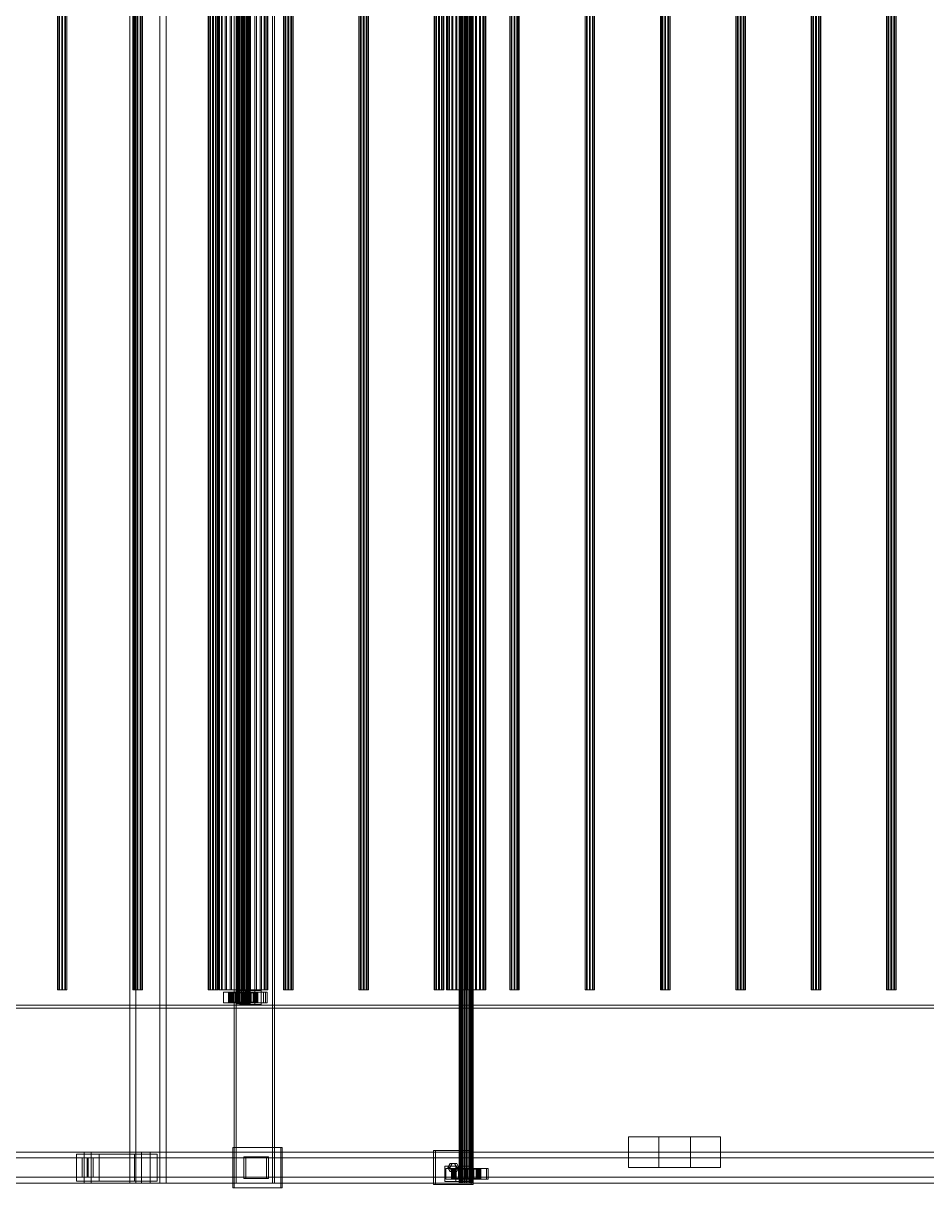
# Model space of a CAD drawing. Header units: millimetres. Extents: x -1970 to 59977, y -65068 to 6837.
# Drawn here: x 33212 to 34380, y -19506 to -18000 of the extents above; entities that cross this region are included whole.
import ezdxf

# ---------------------------------------------------------------- set-up
doc = ezdxf.new("R2010")
doc.units = ezdxf.units.MM
doc.layers.add('superior_C03', color=7, linetype='Continuous', lineweight=0)

msp = doc.modelspace()

# ---------------------------------------------------------------- linework, layer by layer
at = {"layer": 'superior_C03'}
for p, q in [((33349.662, -16500), (33349.662, -19500)), ((33357.522, -19500), (33357.522, -16500)), ((33388.64, -19500), (33388.64, -16500)), ((33396.5, -16500), (33396.5, -19500)), ((33484.533, -16500), (33484.533, -19500)), ((33487.228, -19500), (33487.228, -16500)), ((33534.036, -19500), (33534.036, -16500)), ((33536.731, -16500), (33536.731, -19500)), ((33775.435, -19500), (33775.435, -16500)), ((33775.659, -19500), (33775.659, -16500)), ((33775.823, -19500), (33775.823, -16500)), ((33776.481, -19500), (33776.481, -16500)), ((33776.798, -19500), (33776.798, -16500)), ((33777.845, -19500), (33777.845, -16500)), ((33778.294, -19500), (33778.294, -16500)), ((33779.657, -19500), (33779.657, -16500)), ((33780.207, -19500), (33780.207, -16500)), ((33781.794, -19500), (33781.794, -16500)), ((33782.408, -19500), (33782.408, -16500)), ((33784.111, -19500), (33784.111, -16500)), ((33784.747, -19500), (33784.747, -16500)), ((33786.45, -19500), (33786.45, -16500)), ((33787.064, -19500), (33787.064, -16500)), ((33788.651, -19500), (33788.651, -16500)), ((33789.201, -19500), (33789.201, -16500)), ((33790.565, -19500), (33790.565, -16500)), ((33791.014, -19500), (33791.014, -16500)), ((33792.06, -19500), (33792.06, -16500)), ((33792.377, -19500), (33792.377, -16500)), ((33793.035, -19500), (33793.035, -16500)), ((33793.199, -16500), (33793.199, -19500)), ((33793.423, -19500), (33793.423, -16500)), ((33487.265, -19268), (33487.265, -16732)), ((33487.489, -19268), (33487.489, -16732)), ((33487.653, -19268), (33487.653, -16732)), ((33488.311, -19268), (33488.311, -16732)), ((33488.628, -19268), (33488.628, -16732)), ((33489.674, -19268), (33489.674, -16732)), ((33490.124, -19268), (33490.124, -16732)), ((33491.487, -19268), (33491.487, -16732)), ((33492.037, -19268), (33492.037, -16732)), ((33493.624, -19268), (33493.624, -16732)), ((33494.238, -19268), (33494.238, -16732)), ((33495.941, -19268), (33495.941, -16732)), ((33496.577, -19268), (33496.577, -16732)), ((33498.28, -19268), (33498.28, -16732)), ((33498.894, -19268), (33498.894, -16732)), ((33500.481, -19268), (33500.481, -16732)), ((33501.031, -19268), (33501.031, -16732)), ((33502.394, -19268), (33502.394, -16732)), ((33502.844, -19268), (33502.844, -16732)), ((33503.89, -19268), (33503.89, -16732)), ((33504.207, -19268), (33504.207, -16732)), ((33504.865, -19268), (33504.865, -16732)), ((33505.029, -16732), (33505.029, -19268)), ((33505.253, -19268), (33505.253, -16732)), ((33255.986, -16750), (33255.986, -19250)), ((33256.33, -16750), (33256.33, -19250)), ((33258.006, -16750), (33258.006, -19250)), ((33258.906, -16750), (33258.906, -19250)), ((33261.618, -16750), (33261.618, -19250)), ((33262.73, -16750), (33262.73, -19250)), ((33265.442, -16750), (33265.442, -19250)), ((33266.342, -16750), (33266.342, -19250)), ((33268.018, -16750), (33268.018, -19250)), ((33268.362, -19250), (33268.362, -16750)), ((33353.432, -16750), (33353.432, -19250)), ((33353.775, -16750), (33353.775, -19250)), ((33355.452, -16750), (33355.452, -19250)), ((33356.351, -16750), (33356.351, -19250)), ((33359.064, -16750), (33359.064, -19250)), ((33360.176, -16750), (33360.176, -19250)), ((33362.888, -16750), (33362.888, -19250)), ((33363.788, -16750), (33363.788, -19250)), ((33365.464, -16750), (33365.464, -19250)), ((33365.807, -19250), (33365.807, -16750)), ((33450.878, -16750), (33450.878, -19250)), ((33451.221, -16750), (33451.221, -19250)), ((33452.898, -16750), (33452.898, -19250)), ((33453.797, -16750), (33453.797, -19250)), ((33456.509, -16750), (33456.509, -19250)), ((33457.621, -16750), (33457.621, -19250)), ((33460.334, -16750), (33460.334, -19250)), ((33461.233, -16750), (33461.233, -19250)), ((33462.91, -16750), (33462.91, -19250)), ((33463.253, -19250), (33463.253, -16750)), ((33464.279, -19250), (33464.279, -16750)), ((33465.076, -19250), (33465.076, -16750)), ((33465.661, -19250), (33465.661, -16750)), ((33467.999, -19250), (33467.999, -16750)), ((33469.128, -19250), (33469.128, -16750)), ((33472.847, -19250), (33472.847, -16750)), ((33474.444, -19250), (33474.444, -16750)), ((33479.291, -19250), (33479.291, -16750)), ((33481.247, -19250), (33481.247, -16750)), ((33486.891, -19250), (33486.891, -16750)), ((33489.073, -19250), (33489.073, -16750)), ((33495.13, -19250), (33495.13, -16750)), ((33497.388, -19250), (33497.388, -16750)), ((33503.445, -19250), (33503.445, -16750)), ((33505.627, -19250), (33505.627, -16750)), ((33511.271, -19250), (33511.271, -16750)), ((33513.227, -19250), (33513.227, -16750)), ((33518.074, -19250), (33518.074, -16750)), ((33519.671, -19250), (33519.671, -16750)), ((33523.39, -19250), (33523.39, -16750)), ((33524.519, -19250), (33524.519, -16750)), ((33526.857, -19250), (33526.857, -16750)), ((33527.442, -16750), (33527.442, -19250)), ((33528.239, -19250), (33528.239, -16750)), ((33548.323, -16750), (33548.323, -19250)), ((33548.667, -16750), (33548.667, -19250)), ((33550.343, -16750), (33550.343, -19250)), ((33551.243, -16750), (33551.243, -19250)), ((33553.955, -16750), (33553.955, -19250)), ((33555.067, -16750), (33555.067, -19250)), ((33557.779, -16750), (33557.779, -19250)), ((33558.679, -16750), (33558.679, -19250)), ((33560.355, -16750), (33560.355, -19250)), ((33560.699, -19250), (33560.699, -16750)), ((33645.769, -16750), (33645.769, -19250)), ((33646.112, -16750), (33646.112, -19250)), ((33647.789, -16750), (33647.789, -19250)), ((33648.688, -16750), (33648.688, -19250)), ((33651.401, -16750), (33651.401, -19250)), ((33652.513, -16750), (33652.513, -19250)), ((33655.225, -16750), (33655.225, -19250)), ((33656.124, -16750), (33656.124, -19250)), ((33657.801, -16750), (33657.801, -19250)), ((33658.144, -19250), (33658.144, -16750)), ((33743.214, -16750), (33743.214, -19250)), ((33743.558, -16750), (33743.558, -19250)), ((33745.234, -16750), (33745.234, -19250)), ((33746.134, -16750), (33746.134, -19250)), ((33748.846, -16750), (33748.846, -19250)), ((33749.958, -16750), (33749.958, -19250)), ((33752.671, -16750), (33752.671, -19250)), ((33753.57, -16750), (33753.57, -19250)), ((33755.247, -16750), (33755.247, -19250)), ((33755.59, -19250), (33755.59, -16750)), ((33759.045, -19250), (33759.045, -16750)), ((33759.678, -19250), (33759.678, -16750)), ((33760.142, -19250), (33760.142, -16750)), ((33761.998, -19250), (33761.998, -16750)), ((33762.894, -19250), (33762.894, -16750)), ((33765.846, -19250), (33765.846, -16750)), ((33767.113, -19250), (33767.113, -16750)), ((33770.961, -19250), (33770.961, -16750)), ((33772.513, -19250), (33772.513, -16750)), ((33776.993, -19250), (33776.993, -16750)), ((33778.725, -19250), (33778.725, -16750)), ((33783.533, -19250), (33783.533, -16750)), ((33785.325, -19250), (33785.325, -16750)), ((33790.133, -19250), (33790.133, -16750)), ((33791.865, -19250), (33791.865, -16750)), ((33796.345, -19250), (33796.345, -16750)), ((33797.897, -19250), (33797.897, -16750)), ((33801.745, -19250), (33801.745, -16750)), ((33803.012, -19250), (33803.012, -16750)), ((33805.964, -19250), (33805.964, -16750)), ((33806.861, -19250), (33806.861, -16750)), ((33808.716, -19250), (33808.716, -16750)), ((33809.18, -16750), (33809.18, -19250)), ((33809.813, -19250), (33809.813, -16750)), ((33840.66, -16750), (33840.66, -19250)), ((33841.004, -16750), (33841.004, -19250)), ((33842.68, -16750), (33842.68, -19250)), ((33843.58, -16750), (33843.58, -19250)), ((33846.292, -16750), (33846.292, -19250)), ((33847.404, -16750), (33847.404, -19250)), ((33850.116, -16750), (33850.116, -19250)), ((33851.016, -16750), (33851.016, -19250)), ((33852.692, -16750), (33852.692, -19250)), ((33853.036, -19250), (33853.036, -16750)), ((33938.106, -16750), (33938.106, -19250)), ((33938.449, -16750), (33938.449, -19250)), ((33940.126, -16750), (33940.126, -19250)), ((33941.025, -16750), (33941.025, -19250)), ((33943.738, -16750), (33943.738, -19250)), ((33944.849, -16750), (33944.849, -19250)), ((33947.562, -16750), (33947.562, -19250)), ((33948.461, -16750), (33948.461, -19250)), ((33950.138, -16750), (33950.138, -19250)), ((33950.481, -19250), (33950.481, -16750)), ((34035.551, -16750), (34035.551, -19250)), ((34035.895, -16750), (34035.895, -19250)), ((34037.571, -16750), (34037.571, -19250)), ((34038.471, -16750), (34038.471, -19250)), ((34041.183, -16750), (34041.183, -19250)), ((34042.295, -16750), (34042.295, -19250)), ((34045.008, -16750), (34045.008, -19250)), ((34045.907, -16750), (34045.907, -19250)), ((34047.583, -16750), (34047.583, -19250)), ((34047.927, -19250), (34047.927, -16750)), ((34132.997, -16750), (34132.997, -19250)), ((34133.341, -16750), (34133.341, -19250)), ((34135.017, -16750), (34135.017, -19250)), ((34135.916, -16750), (34135.916, -19250)), ((34138.629, -16750), (34138.629, -19250)), ((34139.741, -16750), (34139.741, -19250)), ((34142.453, -16750), (34142.453, -19250)), ((34143.353, -16750), (34143.353, -19250)), ((34145.029, -16750), (34145.029, -19250)), ((34145.373, -19250), (34145.373, -16750)), ((34230.443, -16750), (34230.443, -19250)), ((34230.786, -16750), (34230.786, -19250)), ((34232.463, -16750), (34232.463, -19250)), ((34233.362, -16750), (34233.362, -19250)), ((34236.075, -16750), (34236.075, -19250)), ((34237.186, -16750), (34237.186, -19250)), ((34239.899, -16750), (34239.899, -19250)), ((34240.798, -16750), (34240.798, -19250)), ((34242.475, -16750), (34242.475, -19250)), ((34242.818, -19250), (34242.818, -16750)), ((34327.888, -16750), (34327.888, -19250)), ((34328.232, -16750), (34328.232, -19250)), ((34329.908, -16750), (34329.908, -19250)), ((34330.808, -16750), (34330.808, -19250)), ((34333.52, -16750), (34333.52, -19250)), ((34334.632, -16750), (34334.632, -19250)), ((34337.345, -16750), (34337.345, -19250)), ((34338.244, -16750), (34338.244, -19250)), ((34339.92, -16750), (34339.92, -19250)), ((34340.264, -19250), (34340.264, -16750)), ((33256.33, -19250), (33255.986, -19250)), ((33255.986, -19250), (33258.006, -19250)), ((33258.906, -19250), (33256.33, -19250)), ((33258.006, -19250), (33261.618, -19250)), ((33262.73, -19250), (33258.906, -19250)), ((33261.618, -19250), (33265.442, -19250)), ((33266.342, -19250), (33262.73, -19250)), ((33265.442, -19250), (33268.018, -19250)), ((33268.362, -19250), (33266.342, -19250)), ((33268.018, -19250), (33268.362, -19250)), ((33353.775, -19250), (33353.432, -19250)), ((33353.432, -19250), (33355.452, -19250)), ((33356.351, -19250), (33353.775, -19250)), ((33355.452, -19250), (33359.064, -19250)), ((33360.176, -19250), (33356.351, -19250)), ((33359.064, -19250), (33362.888, -19250)), ((33363.788, -19250), (33360.176, -19250)), ((33362.888, -19250), (33365.464, -19250)), ((33365.807, -19250), (33363.788, -19250)), ((33365.464, -19250), (33365.807, -19250)), ((33451.221, -19250), (33450.878, -19250)), ((33450.878, -19250), (33452.898, -19250)), ((33453.797, -19250), (33451.221, -19250)), ((33452.898, -19250), (33456.509, -19250)), ((33457.621, -19250), (33453.797, -19250)), ((33456.509, -19250), (33460.334, -19250)), ((33461.233, -19250), (33457.621, -19250)), ((33460.334, -19250), (33462.91, -19250)), ((33463.253, -19250), (33461.233, -19250)), ((33462.91, -19250), (33463.253, -19250)), ((33465.076, -19250), (33464.279, -19250)), ((33464.279, -19250), (33465.661, -19250)), ((33467.999, -19250), (33465.076, -19250)), ((33465.661, -19250), (33469.128, -19250)), ((33472.847, -19250), (33467.999, -19250)), ((33469.128, -19250), (33474.444, -19250)), ((33480.375, -19253), (33470.63, -19253)), ((33470.63, -19253), (33470.63, -19267)), ((33481.41, -19253), (33470.63, -19253)), ((33479.291, -19250), (33472.847, -19250)), ((33474.444, -19250), (33481.247, -19250)), ((33478.091, -19254), (33477.271, -19254)), ((33477.271, -19254), (33487.265, -19254)), ((33477.271, -19266), (33477.271, -19254)), ((33477.271, -19254), (33477.744, -19254)), ((33477.744, -19254), (33487.489, -19254)), ((33477.744, -19266), (33477.744, -19254)), ((33477.744, -19254), (33479.48, -19254)), ((33524.811, -19253), (33478.037, -19253)), ((33478.037, -19253), (33478.037, -19267)), ((33480.283, -19253), (33478.037, -19253)), ((33480.15, -19254), (33478.091, -19254)), ((33478.091, -19254), (33487.653, -19254)), ((33478.091, -19266), (33478.091, -19254)), ((33486.891, -19250), (33479.291, -19250)), ((33479.48, -19254), (33488.311, -19254)), ((33479.48, -19266), (33479.48, -19254)), ((33479.48, -19254), (33482.358, -19254)), ((33483.306, -19254), (33480.15, -19254)), ((33480.15, -19254), (33488.628, -19254)), ((33480.15, -19266), (33480.15, -19254)), ((33480.283, -19267), (33480.283, -19253)), ((33480.283, -19253), (33527.057, -19253)), ((33480.375, -19267), (33480.375, -19253)), ((33480.375, -19253), (33491.154, -19253)), ((33481.247, -19250), (33489.073, -19250)), ((33481.41, -19267), (33481.41, -19253)), ((33481.41, -19253), (33491.154, -19253)), ((33482.358, -19254), (33489.674, -19254)), ((33482.358, -19266), (33482.358, -19254)), ((33482.358, -19254), (33486.184, -19254)), ((33487.345, -19254), (33483.306, -19254)), ((33483.306, -19254), (33490.124, -19254)), ((33483.306, -19266), (33483.306, -19254)), ((33486.184, -19254), (33491.487, -19254)), ((33486.184, -19266), (33486.184, -19254)), ((33486.184, -19254), (33490.697, -19254)), ((33495.13, -19250), (33486.891, -19250)), ((33487.265, -19254), (33487.653, -19254)), ((33487.265, -19254), (33487.265, -19266)), ((33487.489, -19254), (33487.265, -19254)), ((33491.992, -19254), (33487.345, -19254)), ((33487.345, -19254), (33492.037, -19254)), ((33487.345, -19266), (33487.345, -19254)), ((33487.489, -19254), (33487.489, -19266)), ((33488.311, -19254), (33487.489, -19254)), ((33487.653, -19254), (33488.628, -19254)), ((33487.653, -19254), (33487.653, -19266)), ((33488.311, -19254), (33488.311, -19266)), ((33489.674, -19254), (33488.311, -19254)), ((33488.628, -19254), (33490.124, -19254)), ((33488.628, -19254), (33488.628, -19266)), ((33489.073, -19250), (33497.388, -19250)), ((33489.674, -19254), (33489.674, -19266)), ((33491.487, -19254), (33489.674, -19254)), ((33490.124, -19254), (33492.037, -19254)), ((33490.124, -19254), (33490.124, -19266)), ((33490.697, -19254), (33493.624, -19254)), ((33490.697, -19266), (33490.697, -19254)), ((33490.697, -19254), (33495.589, -19254)), ((33491.154, -19253), (33491.154, -19267)), ((33491.487, -19254), (33491.487, -19266)), ((33493.624, -19254), (33491.487, -19254)), ((33511.169, -19251), (33491.68, -19251)), ((33491.68, -19251), (33491.68, -19269)), ((33499.764, -19251), (33491.68, -19251)), ((33496.929, -19254), (33491.992, -19254)), ((33491.992, -19254), (33494.238, -19254)), ((33491.992, -19266), (33491.992, -19254)), ((33492.037, -19254), (33494.238, -19254)), ((33492.037, -19254), (33492.037, -19266)), ((33493.624, -19254), (33493.624, -19266)), ((33495.941, -19254), (33493.624, -19254)), ((33494.238, -19254), (33496.577, -19254)), ((33494.238, -19254), (33494.238, -19266)), ((33503.445, -19250), (33495.13, -19250)), ((33495.589, -19254), (33495.941, -19254)), ((33495.589, -19266), (33495.589, -19254)), ((33495.589, -19254), (33500.526, -19254)), ((33495.941, -19254), (33495.941, -19266)), ((33498.28, -19254), (33495.941, -19254)), ((33496.929, -19254), (33496.577, -19254)), ((33496.577, -19254), (33498.894, -19254)), ((33496.577, -19254), (33496.577, -19266)), ((33501.821, -19254), (33496.929, -19254)), ((33496.929, -19266), (33496.929, -19254)), ((33497.388, -19250), (33505.627, -19250)), ((33500.526, -19254), (33498.28, -19254)), ((33498.28, -19254), (33498.28, -19266)), ((33500.481, -19254), (33498.28, -19254)), ((33501.821, -19254), (33498.894, -19254)), ((33498.894, -19254), (33501.031, -19254)), ((33498.894, -19254), (33498.894, -19266)), ((33499.764, -19269), (33499.764, -19251)), ((33499.764, -19251), (33519.254, -19251)), ((33505.172, -19254), (33500.481, -19254)), ((33500.481, -19254), (33500.481, -19266)), ((33502.394, -19254), (33500.481, -19254)), ((33500.526, -19266), (33500.526, -19254)), ((33500.526, -19254), (33505.172, -19254)), ((33506.334, -19254), (33501.031, -19254)), ((33501.031, -19254), (33502.844, -19254)), ((33501.031, -19254), (33501.031, -19266)), ((33511.557, -19253), (33501.813, -19253)), ((33501.813, -19253), (33501.813, -19267)), ((33512.592, -19253), (33501.813, -19253)), ((33506.334, -19254), (33501.821, -19254)), ((33501.821, -19266), (33501.821, -19254)), ((33509.212, -19254), (33502.394, -19254)), ((33502.394, -19254), (33502.394, -19266)), ((33503.89, -19254), (33502.394, -19254)), ((33510.16, -19254), (33502.844, -19254)), ((33502.844, -19254), (33504.207, -19254)), ((33502.844, -19254), (33502.844, -19266)), ((33511.271, -19250), (33503.445, -19250)), ((33512.368, -19254), (33503.89, -19254)), ((33503.89, -19254), (33503.89, -19266)), ((33504.865, -19254), (33503.89, -19254)), ((33513.038, -19254), (33504.207, -19254)), ((33504.207, -19254), (33505.029, -19254)), ((33504.207, -19254), (33504.207, -19266)), ((33514.427, -19254), (33504.865, -19254)), ((33504.865, -19254), (33504.865, -19266)), ((33505.253, -19254), (33504.865, -19254)), ((33505.029, -19254), (33514.774, -19254)), ((33505.029, -19266), (33505.029, -19254)), ((33505.029, -19254), (33505.253, -19254)), ((33505.172, -19266), (33505.172, -19254)), ((33505.172, -19254), (33509.212, -19254)), ((33515.247, -19254), (33505.253, -19254)), ((33505.253, -19254), (33505.253, -19266)), ((33505.627, -19250), (33513.227, -19250)), ((33510.16, -19254), (33506.334, -19254)), ((33506.334, -19266), (33506.334, -19254)), ((33509.212, -19266), (33509.212, -19254)), ((33509.212, -19254), (33512.368, -19254)), ((33513.038, -19254), (33510.16, -19254)), ((33510.16, -19266), (33510.16, -19254)), ((33511.169, -19269), (33511.169, -19251)), ((33511.169, -19251), (33519.254, -19251)), ((33518.074, -19250), (33511.271, -19250)), ((33511.557, -19267), (33511.557, -19253)), ((33511.557, -19253), (33522.337, -19253)), ((33512.368, -19266), (33512.368, -19254)), ((33512.368, -19254), (33514.427, -19254)), ((33512.592, -19267), (33512.592, -19253)), ((33512.592, -19253), (33522.337, -19253)), ((33514.774, -19254), (33513.038, -19254)), ((33513.038, -19266), (33513.038, -19254)), ((33513.227, -19250), (33519.671, -19250)), ((33514.427, -19266), (33514.427, -19254)), ((33514.427, -19254), (33515.247, -19254)), ((33514.774, -19254), (33514.774, -19266)), ((33515.247, -19254), (33514.774, -19254)), ((33515.247, -19266), (33515.247, -19254)), ((33523.39, -19250), (33518.074, -19250)), ((33519.254, -19251), (33519.254, -19269)), ((33519.671, -19250), (33524.519, -19250)), ((33522.337, -19253), (33522.337, -19267)), ((33526.857, -19250), (33523.39, -19250)), ((33524.519, -19250), (33527.442, -19250)), ((33524.811, -19267), (33524.811, -19253)), ((33524.811, -19253), (33527.057, -19253)), ((33528.239, -19250), (33526.857, -19250)), ((33527.057, -19253), (33527.057, -19267)), ((33527.442, -19250), (33528.239, -19250)), ((33548.667, -19250), (33548.323, -19250)), ((33548.323, -19250), (33550.343, -19250)), ((33551.243, -19250), (33548.667, -19250)), ((33550.343, -19250), (33553.955, -19250)), ((33555.067, -19250), (33551.243, -19250)), ((33553.955, -19250), (33557.779, -19250)), ((33558.679, -19250), (33555.067, -19250)), ((33557.779, -19250), (33560.355, -19250)), ((33560.699, -19250), (33558.679, -19250)), ((33560.355, -19250), (33560.699, -19250)), ((33646.112, -19250), (33645.769, -19250)), ((33645.769, -19250), (33647.789, -19250)), ((33648.688, -19250), (33646.112, -19250)), ((33647.789, -19250), (33651.401, -19250)), ((33652.513, -19250), (33648.688, -19250)), ((33651.401, -19250), (33655.225, -19250)), ((33656.124, -19250), (33652.513, -19250)), ((33655.225, -19250), (33657.801, -19250)), ((33658.144, -19250), (33656.124, -19250)), ((33657.801, -19250), (33658.144, -19250)), ((33743.558, -19250), (33743.214, -19250)), ((33743.214, -19250), (33745.234, -19250)), ((33746.134, -19250), (33743.558, -19250)), ((33745.234, -19250), (33748.846, -19250)), ((33749.958, -19250), (33746.134, -19250)), ((33748.846, -19250), (33752.671, -19250)), ((33753.57, -19250), (33749.958, -19250)), ((33752.671, -19250), (33755.247, -19250)), ((33755.59, -19250), (33753.57, -19250)), ((33755.247, -19250), (33755.59, -19250)), ((33759.678, -19250), (33759.045, -19250)), ((33759.045, -19250), (33760.142, -19250)), ((33761.998, -19250), (33759.678, -19250)), ((33760.142, -19250), (33762.894, -19250)), ((33765.846, -19250), (33761.998, -19250)), ((33762.894, -19250), (33767.113, -19250)), ((33770.961, -19250), (33765.846, -19250)), ((33767.113, -19250), (33772.513, -19250)), ((33776.993, -19250), (33770.961, -19250)), ((33772.513, -19250), (33778.725, -19250)), ((33783.533, -19250), (33776.993, -19250)), ((33778.725, -19250), (33785.325, -19250)), ((33790.133, -19250), (33783.533, -19250)), ((33785.325, -19250), (33791.865, -19250)), ((33796.345, -19250), (33790.133, -19250)), ((33791.865, -19250), (33797.897, -19250)), ((33801.745, -19250), (33796.345, -19250)), ((33797.897, -19250), (33803.012, -19250)), ((33805.964, -19250), (33801.745, -19250)), ((33803.012, -19250), (33806.861, -19250)), ((33808.716, -19250), (33805.964, -19250)), ((33806.861, -19250), (33809.18, -19250)), ((33809.813, -19250), (33808.716, -19250)), ((33809.18, -19250), (33809.813, -19250)), ((33841.004, -19250), (33840.66, -19250)), ((33840.66, -19250), (33842.68, -19250)), ((33843.58, -19250), (33841.004, -19250)), ((33842.68, -19250), (33846.292, -19250)), ((33847.404, -19250), (33843.58, -19250)), ((33846.292, -19250), (33850.116, -19250)), ((33851.016, -19250), (33847.404, -19250)), ((33850.116, -19250), (33852.692, -19250)), ((33853.036, -19250), (33851.016, -19250)), ((33852.692, -19250), (33853.036, -19250)), ((33938.449, -19250), (33938.106, -19250)), ((33938.106, -19250), (33940.126, -19250)), ((33941.025, -19250), (33938.449, -19250)), ((33940.126, -19250), (33943.738, -19250)), ((33944.849, -19250), (33941.025, -19250)), ((33943.738, -19250), (33947.562, -19250)), ((33948.461, -19250), (33944.849, -19250)), ((33947.562, -19250), (33950.138, -19250)), ((33950.481, -19250), (33948.461, -19250)), ((33950.138, -19250), (33950.481, -19250)), ((34035.895, -19250), (34035.551, -19250)), ((34035.551, -19250), (34037.571, -19250)), ((34038.471, -19250), (34035.895, -19250)), ((34037.571, -19250), (34041.183, -19250)), ((34042.295, -19250), (34038.471, -19250)), ((34041.183, -19250), (34045.008, -19250)), ((34045.907, -19250), (34042.295, -19250)), ((34045.008, -19250), (34047.583, -19250)), ((34047.927, -19250), (34045.907, -19250)), ((34047.583, -19250), (34047.927, -19250)), ((34133.341, -19250), (34132.997, -19250)), ((34132.997, -19250), (34135.017, -19250)), ((34135.916, -19250), (34133.341, -19250)), ((34135.017, -19250), (34138.629, -19250)), ((34139.741, -19250), (34135.916, -19250)), ((34138.629, -19250), (34142.453, -19250)), ((34143.353, -19250), (34139.741, -19250)), ((34142.453, -19250), (34145.029, -19250)), ((34145.373, -19250), (34143.353, -19250)), ((34145.029, -19250), (34145.373, -19250)), ((34230.786, -19250), (34230.443, -19250)), ((34230.443, -19250), (34232.463, -19250)), ((34233.362, -19250), (34230.786, -19250)), ((34232.463, -19250), (34236.075, -19250)), ((34237.186, -19250), (34233.362, -19250)), ((34236.075, -19250), (34239.899, -19250)), ((34240.798, -19250), (34237.186, -19250)), ((34239.899, -19250), (34242.475, -19250)), ((34242.818, -19250), (34240.798, -19250)), ((34242.475, -19250), (34242.818, -19250)), ((34328.232, -19250), (34327.888, -19250)), ((34327.888, -19250), (34329.908, -19250)), ((34330.808, -19250), (34328.232, -19250)), ((34329.908, -19250), (34333.52, -19250)), ((34334.632, -19250), (34330.808, -19250)), ((34333.52, -19250), (34337.345, -19250)), ((34338.244, -19250), (34334.632, -19250)), ((34337.345, -19250), (34339.92, -19250)), ((34340.264, -19250), (34338.244, -19250)), ((34339.92, -19250), (34340.264, -19250)), ((38691.362, -19270), (27582.557, -19270)), ((27582.557, -19274), (38691.362, -19274)), ((27583.456, -19270), (38692.26, -19270)), ((27611.752, -19270), (38720.557, -19270)), ((38720.557, -19274), (27611.752, -19274)), ((33470.63, -19267), (33480.375, -19267)), ((33470.63, -19267), (33481.41, -19267)), ((33487.265, -19266), (33477.271, -19266)), ((33477.271, -19266), (33478.091, -19266)), ((33477.744, -19266), (33477.271, -19266)), ((33487.489, -19266), (33477.744, -19266)), ((33479.48, -19266), (33477.744, -19266)), ((33478.037, -19267), (33524.811, -19267)), ((33478.037, -19267), (33480.283, -19267)), ((33487.653, -19266), (33478.091, -19266)), ((33478.091, -19266), (33480.15, -19266)), ((33488.311, -19266), (33479.48, -19266)), ((33482.358, -19266), (33479.48, -19266)), ((33488.628, -19266), (33480.15, -19266)), ((33480.15, -19266), (33483.306, -19266)), ((33527.057, -19267), (33480.283, -19267)), ((33491.154, -19267), (33480.375, -19267)), ((33491.154, -19267), (33481.41, -19267)), ((33489.674, -19266), (33482.358, -19266)), ((33486.184, -19266), (33482.358, -19266)), ((33490.124, -19266), (33483.306, -19266)), ((33483.306, -19266), (33487.345, -19266)), ((33491.487, -19266), (33486.184, -19266)), ((33490.697, -19266), (33486.184, -19266)), ((33487.653, -19266), (33487.265, -19266)), ((33487.265, -19266), (33487.489, -19266)), ((33487.489, -19268), (33487.265, -19268)), ((33487.265, -19268), (33487.653, -19268)), ((33492.037, -19266), (33487.345, -19266)), ((33487.345, -19266), (33491.992, -19266)), ((33487.489, -19266), (33488.311, -19266)), ((33488.311, -19268), (33487.489, -19268)), ((33488.628, -19266), (33487.653, -19266)), ((33487.653, -19268), (33488.628, -19268)), ((33488.311, -19266), (33489.674, -19266)), ((33489.674, -19268), (33488.311, -19268)), ((33490.124, -19266), (33488.628, -19266)), ((33488.628, -19268), (33490.124, -19268)), ((33489.674, -19266), (33491.487, -19266)), ((33491.487, -19268), (33489.674, -19268)), ((33492.037, -19266), (33490.124, -19266)), ((33490.124, -19268), (33492.037, -19268)), ((33493.624, -19266), (33490.697, -19266)), ((33495.589, -19266), (33490.697, -19266)), ((33491.487, -19266), (33493.624, -19266)), ((33493.624, -19268), (33491.487, -19268)), ((33491.68, -19269), (33511.169, -19269)), ((33499.764, -19269), (33491.68, -19269)), ((33494.238, -19266), (33491.992, -19266)), ((33491.992, -19266), (33496.929, -19266)), ((33494.238, -19266), (33492.037, -19266)), ((33492.037, -19268), (33494.238, -19268)), ((33493.624, -19266), (33495.941, -19266)), ((33495.941, -19268), (33493.624, -19268)), ((33496.577, -19266), (33494.238, -19266)), ((33494.238, -19268), (33496.577, -19268)), ((33495.941, -19266), (33495.589, -19266)), ((33500.526, -19266), (33495.589, -19266)), ((33495.941, -19266), (33498.28, -19266)), ((33498.28, -19268), (33495.941, -19268)), ((33498.894, -19266), (33496.577, -19266)), ((33496.577, -19266), (33496.929, -19266)), ((33496.577, -19268), (33498.894, -19268)), ((33496.929, -19266), (33501.821, -19266)), ((33498.28, -19266), (33500.526, -19266)), ((33498.28, -19266), (33500.481, -19266)), ((33500.481, -19268), (33498.28, -19268)), ((33501.031, -19266), (33498.894, -19266)), ((33498.894, -19266), (33501.821, -19266)), ((33498.894, -19268), (33501.031, -19268)), ((33519.254, -19269), (33499.764, -19269)), ((33500.481, -19266), (33505.172, -19266)), ((33500.481, -19266), (33502.394, -19266)), ((33502.394, -19268), (33500.481, -19268)), ((33505.172, -19266), (33500.526, -19266)), ((33502.844, -19266), (33501.031, -19266)), ((33501.031, -19266), (33506.334, -19266)), ((33501.031, -19268), (33502.844, -19268)), ((33501.813, -19267), (33511.557, -19267)), ((33501.813, -19267), (33512.592, -19267)), ((33501.821, -19266), (33506.334, -19266)), ((33502.394, -19266), (33509.212, -19266)), ((33502.394, -19266), (33503.89, -19266)), ((33503.89, -19268), (33502.394, -19268)), ((33504.207, -19266), (33502.844, -19266)), ((33502.844, -19266), (33510.16, -19266)), ((33502.844, -19268), (33504.207, -19268)), ((33503.89, -19266), (33512.368, -19266)), ((33503.89, -19266), (33504.865, -19266)), ((33504.865, -19268), (33503.89, -19268)), ((33505.029, -19266), (33504.207, -19266)), ((33504.207, -19266), (33513.038, -19266)), ((33504.207, -19268), (33505.029, -19268)), ((33504.865, -19266), (33514.427, -19266)), ((33504.865, -19266), (33505.253, -19266)), ((33505.253, -19268), (33504.865, -19268)), ((33514.774, -19266), (33505.029, -19266)), ((33505.253, -19266), (33505.029, -19266)), ((33505.029, -19268), (33505.253, -19268)), ((33509.212, -19266), (33505.172, -19266)), ((33505.253, -19266), (33515.247, -19266)), ((33506.334, -19266), (33510.16, -19266)), ((33512.368, -19266), (33509.212, -19266)), ((33510.16, -19266), (33513.038, -19266)), ((33519.254, -19269), (33511.169, -19269)), ((33522.337, -19267), (33511.557, -19267)), ((33514.427, -19266), (33512.368, -19266)), ((33522.337, -19267), (33512.592, -19267)), ((33513.038, -19266), (33514.774, -19266)), ((33515.247, -19266), (33514.427, -19266)), ((33514.774, -19266), (33515.247, -19266)), ((33527.057, -19267), (33524.811, -19267)), ((34033.46, -19440), (33994.481, -19440)), ((33994.481, -19440), (33994.481, -19480)), ((34074.43, -19440), (33994.481, -19440)), ((34033.46, -19480), (34033.46, -19440)), ((34033.46, -19440), (34113.409, -19440)), ((34074.43, -19480), (34074.43, -19440)), ((34074.43, -19440), (34113.409, -19440)), ((34113.409, -19440), (34113.409, -19480)), ((33544.959, -19454), (33482.593, -19454)), ((33482.593, -19454), (33482.593, -19506)), ((33484.39, -19454), (33482.593, -19454)), ((33484.39, -19506), (33484.39, -19454)), ((33484.39, -19454), (33546.755, -19454)), ((33544.959, -19506), (33544.959, -19454)), ((33544.959, -19454), (33546.755, -19454)), ((33546.755, -19454), (33546.755, -19506)), ((33290.774, -19460), (32121.426, -19460)), ((32130.409, -19460), (33299.757, -19460)), ((33288.101, -19467.5), (32193.761, -19467.5)), ((33364.659, -19460), (32195.312, -19460)), ((32206.54, -19460), (33375.888, -19460)), ((32208.091, -19467.5), (33302.43, -19467.5)), ((33309.882, -19462.5), (33280.649, -19462.5)), ((33280.649, -19462.5), (33280.649, -19497.5)), ((33355.657, -19462.5), (33280.649, -19462.5)), ((33288.101, -19467.5), (33288.101, -19492.5)), ((33302.43, -19467.5), (33288.101, -19467.5)), ((33290.774, -19460), (33290.774, -19500)), ((33299.757, -19460), (33290.774, -19460)), ((34460.122, -19460), (33290.774, -19460)), ((33295.939, -19467.5), (33294.591, -19467.5)), ((33294.591, -19467.5), (33294.591, -19492.5)), ((33294.591, -19467.5), (34538.948, -19467.5)), ((33295.939, -19492.5), (33295.939, -19467.5)), ((34540.296, -19467.5), (33295.939, -19467.5)), ((33299.757, -19500), (33299.757, -19460)), ((33299.757, -19460), (34469.105, -19460)), ((33302.43, -19492.5), (33302.43, -19467.5)), ((33309.882, -19497.5), (33309.882, -19462.5)), ((33309.882, -19462.5), (33384.891, -19462.5)), ((33355.657, -19497.5), (33355.657, -19462.5)), ((33355.657, -19462.5), (33384.891, -19462.5)), ((33364.659, -19460), (33364.659, -19500)), ((33375.888, -19460), (33364.659, -19460)), ((34534.007, -19460), (33364.659, -19460)), ((33375.888, -19500), (33375.888, -19460)), ((33375.888, -19460), (34545.236, -19460)), ((33384.891, -19462.5), (33384.891, -19497.5)), ((33526.147, -19466), (33496.913, -19466)), ((33496.913, -19466), (33496.913, -19494)), ((33499.608, -19466), (33496.913, -19466)), ((33499.608, -19494), (33499.608, -19466)), ((33499.608, -19466), (33528.842, -19466)), ((33526.147, -19494), (33526.147, -19466)), ((33526.147, -19466), (33528.842, -19466)), ((33528.842, -19466), (33528.842, -19494)), ((33790.959, -19458), (33742.236, -19458)), ((33742.236, -19458), (33742.236, -19502)), ((33744.931, -19458), (33742.236, -19458)), ((33744.931, -19502), (33744.931, -19458)), ((33744.931, -19458), (33793.654, -19458)), ((33790.959, -19502), (33790.959, -19458)), ((33790.959, -19458), (33793.654, -19458)), ((33793.654, -19458), (33793.654, -19502)), ((33776.342, -19478), (33756.853, -19478)), ((33756.853, -19478), (33756.853, -19498)), ((33770.867, -19478), (33756.853, -19478)), ((33769.968, -19481), (33758.275, -19481)), ((33758.275, -19481), (33758.275, -19495)), ((33767.707, -19481), (33758.275, -19481)), ((33760.751, -19480), (33763.674, -19474.804)), ((33763.674, -19485.196), (33760.751, -19480)), ((33760.751, -19480), (33763.446, -19480)), ((33766.369, -19474.804), (33763.446, -19480)), ((33763.446, -19480), (33766.369, -19485.196)), ((33763.674, -19474.804), (33769.521, -19474.804)), ((33766.369, -19474.804), (33763.674, -19474.804)), ((33769.521, -19485.196), (33763.674, -19485.196)), ((33766.369, -19485.196), (33763.674, -19485.196)), ((33766.261, -19482), (33765.441, -19482)), ((33765.441, -19482), (33775.435, -19482)), ((33765.441, -19494), (33765.441, -19482)), ((33765.441, -19482), (33765.914, -19482)), ((33765.914, -19482), (33775.659, -19482)), ((33765.914, -19494), (33765.914, -19482)), ((33765.914, -19482), (33767.65, -19482)), ((33810.884, -19481), (33766.059, -19481)), ((33766.059, -19481), (33766.059, -19495)), ((33767.856, -19481), (33766.059, -19481)), ((33768.32, -19482), (33766.261, -19482)), ((33766.261, -19482), (33775.823, -19482)), ((33766.261, -19494), (33766.261, -19482)), ((33772.216, -19474.804), (33766.369, -19474.804)), ((33766.369, -19485.196), (33772.216, -19485.196)), ((33767.65, -19482), (33776.481, -19482)), ((33767.65, -19494), (33767.65, -19482)), ((33767.65, -19482), (33770.528, -19482)), ((33767.707, -19495), (33767.707, -19481)), ((33767.707, -19481), (33779.401, -19481)), ((33767.856, -19495), (33767.856, -19481)), ((33767.856, -19481), (33812.681, -19481)), ((33771.476, -19482), (33768.32, -19482)), ((33768.32, -19482), (33776.798, -19482)), ((33768.32, -19494), (33768.32, -19482)), ((33769.521, -19474.804), (33772.444, -19480)), ((33772.216, -19474.804), (33769.521, -19474.804)), ((33772.444, -19480), (33769.521, -19485.196)), ((33772.216, -19485.196), (33769.521, -19485.196)), ((33769.968, -19495), (33769.968, -19481)), ((33769.968, -19481), (33779.401, -19481)), ((33770.528, -19482), (33777.845, -19482)), ((33770.528, -19494), (33770.528, -19482)), ((33770.528, -19482), (33774.354, -19482)), ((33770.867, -19498), (33770.867, -19478)), ((33770.867, -19478), (33790.356, -19478)), ((33775.516, -19482), (33771.476, -19482)), ((33771.476, -19482), (33778.294, -19482)), ((33771.476, -19494), (33771.476, -19482)), ((33775.139, -19480), (33772.216, -19474.804)), ((33772.216, -19485.196), (33775.139, -19480)), ((33775.139, -19480), (33772.444, -19480)), ((33774.354, -19482), (33779.657, -19482)), ((33774.354, -19494), (33774.354, -19482)), ((33774.354, -19482), (33778.867, -19482)), ((33775.435, -19482), (33775.823, -19482)), ((33775.435, -19482), (33775.435, -19494)), ((33775.659, -19482), (33775.435, -19482)), ((33780.162, -19482), (33775.516, -19482)), ((33775.516, -19482), (33780.207, -19482)), ((33775.516, -19494), (33775.516, -19482)), ((33775.659, -19482), (33775.659, -19494)), ((33776.481, -19482), (33775.659, -19482)), ((33775.823, -19482), (33776.798, -19482)), ((33775.823, -19482), (33775.823, -19494)), ((33776.342, -19498), (33776.342, -19478)), ((33776.342, -19478), (33790.356, -19478)), ((33776.481, -19482), (33776.481, -19494)), ((33777.845, -19482), (33776.481, -19482)), ((33776.798, -19482), (33778.294, -19482)), ((33776.798, -19482), (33776.798, -19494)), ((33777.845, -19482), (33777.845, -19494)), ((33779.657, -19482), (33777.845, -19482)), ((33778.294, -19482), (33780.207, -19482)), ((33778.294, -19482), (33778.294, -19494)), ((33778.867, -19482), (33781.794, -19482)), ((33778.867, -19494), (33778.867, -19482)), ((33778.867, -19482), (33783.759, -19482)), ((33779.401, -19481), (33779.401, -19495)), ((33779.657, -19482), (33779.657, -19494)), ((33781.794, -19482), (33779.657, -19482)), ((33785.099, -19482), (33780.162, -19482)), ((33780.162, -19482), (33782.408, -19482)), ((33780.162, -19494), (33780.162, -19482)), ((33780.207, -19482), (33782.408, -19482)), ((33780.207, -19482), (33780.207, -19494)), ((33781.794, -19482), (33781.794, -19494)), ((33784.111, -19482), (33781.794, -19482)), ((33782.408, -19482), (33784.747, -19482)), ((33782.408, -19482), (33782.408, -19494)), ((33783.759, -19482), (33784.111, -19482)), ((33783.759, -19494), (33783.759, -19482)), ((33783.759, -19482), (33788.696, -19482)), ((33784.111, -19482), (33784.111, -19494)), ((33786.45, -19482), (33784.111, -19482)), ((33785.099, -19482), (33784.747, -19482)), ((33784.747, -19482), (33787.064, -19482)), ((33784.747, -19482), (33784.747, -19494)), ((33789.991, -19482), (33785.099, -19482)), ((33785.099, -19494), (33785.099, -19482)), ((33788.696, -19482), (33786.45, -19482)), ((33786.45, -19482), (33786.45, -19494)), ((33788.651, -19482), (33786.45, -19482)), ((33789.991, -19482), (33787.064, -19482)), ((33787.064, -19482), (33789.201, -19482)), ((33787.064, -19482), (33787.064, -19494)), ((33793.343, -19482), (33788.651, -19482)), ((33788.651, -19482), (33788.651, -19494)), ((33790.565, -19482), (33788.651, -19482)), ((33788.696, -19494), (33788.696, -19482)), ((33788.696, -19482), (33793.343, -19482)), ((33794.504, -19482), (33789.201, -19482)), ((33789.201, -19482), (33791.014, -19482)), ((33789.201, -19482), (33789.201, -19494)), ((33801.151, -19481), (33789.458, -19481)), ((33789.458, -19481), (33789.458, -19495)), ((33798.89, -19481), (33789.458, -19481)), ((33794.504, -19482), (33789.991, -19482)), ((33789.991, -19494), (33789.991, -19482)), ((33790.356, -19478), (33790.356, -19498)), ((33797.382, -19482), (33790.565, -19482)), ((33790.565, -19482), (33790.565, -19494)), ((33792.06, -19482), (33790.565, -19482)), ((33798.33, -19482), (33791.014, -19482)), ((33791.014, -19482), (33792.377, -19482)), ((33791.014, -19482), (33791.014, -19494)), ((33800.538, -19482), (33792.06, -19482)), ((33792.06, -19482), (33792.06, -19494)), ((33793.035, -19482), (33792.06, -19482)), ((33801.208, -19482), (33792.377, -19482)), ((33792.377, -19482), (33793.199, -19482)), ((33792.377, -19482), (33792.377, -19494)), ((33802.597, -19482), (33793.035, -19482)), ((33793.035, -19482), (33793.035, -19494)), ((33793.423, -19482), (33793.035, -19482)), ((33793.199, -19482), (33802.944, -19482)), ((33793.199, -19494), (33793.199, -19482)), ((33793.199, -19482), (33793.423, -19482)), ((33793.343, -19494), (33793.343, -19482)), ((33793.343, -19482), (33797.382, -19482)), ((33803.417, -19482), (33793.423, -19482)), ((33793.423, -19482), (33793.423, -19494)), ((33798.33, -19482), (33794.504, -19482)), ((33794.504, -19494), (33794.504, -19482)), ((33797.382, -19494), (33797.382, -19482)), ((33797.382, -19482), (33800.538, -19482)), ((33801.208, -19482), (33798.33, -19482)), ((33798.33, -19494), (33798.33, -19482)), ((33798.89, -19495), (33798.89, -19481)), ((33798.89, -19481), (33810.583, -19481)), ((33800.538, -19494), (33800.538, -19482)), ((33800.538, -19482), (33802.597, -19482)), ((33801.151, -19495), (33801.151, -19481)), ((33801.151, -19481), (33810.583, -19481)), ((33802.944, -19482), (33801.208, -19482)), ((33801.208, -19494), (33801.208, -19482)), ((33802.597, -19494), (33802.597, -19482)), ((33802.597, -19482), (33803.417, -19482)), ((33802.944, -19482), (33802.944, -19494)), ((33803.417, -19482), (33802.944, -19482)), ((33803.417, -19494), (33803.417, -19482)), ((33810.583, -19481), (33810.583, -19495)), ((33810.884, -19495), (33810.884, -19481)), ((33810.884, -19481), (33812.681, -19481)), ((33812.681, -19481), (33812.681, -19495)), ((33994.481, -19480), (34033.46, -19480)), ((33994.481, -19480), (34074.43, -19480)), ((34113.409, -19480), (34033.46, -19480)), ((34113.409, -19480), (34074.43, -19480)), ((27582.557, -19500), (38691.362, -19500)), ((38692.26, -19500), (27583.456, -19500)), ((32121.426, -19500), (33290.774, -19500)), ((32130.409, -19500), (33299.757, -19500)), ((32193.761, -19492.5), (33288.101, -19492.5)), ((32195.312, -19500), (33364.659, -19500)), ((32206.54, -19500), (33375.888, -19500)), ((32208.091, -19492.5), (33302.43, -19492.5)), ((33280.649, -19497.5), (33309.882, -19497.5)), ((33355.657, -19497.5), (33280.649, -19497.5)), ((33288.101, -19492.5), (33302.43, -19492.5)), ((33290.774, -19500), (33299.757, -19500)), ((33290.774, -19500), (34460.122, -19500)), ((33294.591, -19492.5), (33295.939, -19492.5)), ((33294.591, -19492.5), (34538.948, -19492.5)), ((33295.939, -19492.5), (34540.296, -19492.5)), ((33299.757, -19500), (34469.105, -19500)), ((33384.891, -19497.5), (33309.882, -19497.5)), ((33349.662, -19500), (33388.64, -19500)), ((33349.662, -19500), (33357.522, -19500)), ((33384.891, -19497.5), (33355.657, -19497.5)), ((33396.5, -19500), (33357.522, -19500)), ((33364.659, -19500), (33375.888, -19500)), ((33364.659, -19500), (34534.007, -19500)), ((33375.888, -19500), (34545.236, -19500)), ((33396.5, -19500), (33388.64, -19500)), ((33484.533, -19500), (33534.036, -19500)), ((33484.533, -19500), (33487.228, -19500)), ((33536.731, -19500), (33487.228, -19500)), ((33496.913, -19494), (33526.147, -19494)), ((33496.913, -19494), (33499.608, -19494)), ((33528.842, -19494), (33499.608, -19494)), ((33528.842, -19494), (33526.147, -19494)), ((33536.731, -19500), (33534.036, -19500)), ((33742.236, -19502), (33790.959, -19502)), ((33742.236, -19502), (33744.931, -19502)), ((33793.654, -19502), (33744.931, -19502)), ((33756.853, -19498), (33776.342, -19498)), ((33756.853, -19498), (33770.867, -19498)), ((33758.275, -19495), (33769.968, -19495)), ((33758.275, -19495), (33767.707, -19495)), ((33775.435, -19494), (33765.441, -19494)), ((33765.441, -19494), (33766.261, -19494)), ((33765.914, -19494), (33765.441, -19494)), ((33775.659, -19494), (33765.914, -19494)), ((33767.65, -19494), (33765.914, -19494)), ((33766.059, -19495), (33810.884, -19495)), ((33766.059, -19495), (33767.856, -19495)), ((33775.823, -19494), (33766.261, -19494)), ((33766.261, -19494), (33768.32, -19494)), ((33776.481, -19494), (33767.65, -19494)), ((33770.528, -19494), (33767.65, -19494)), ((33779.401, -19495), (33767.707, -19495)), ((33812.681, -19495), (33767.856, -19495)), ((33776.798, -19494), (33768.32, -19494)), ((33768.32, -19494), (33771.476, -19494)), ((33779.401, -19495), (33769.968, -19495)), ((33777.845, -19494), (33770.528, -19494)), ((33774.354, -19494), (33770.528, -19494)), ((33790.356, -19498), (33770.867, -19498)), ((33778.294, -19494), (33771.476, -19494)), ((33771.476, -19494), (33775.516, -19494)), ((33779.657, -19494), (33774.354, -19494)), ((33778.867, -19494), (33774.354, -19494)), ((33775.823, -19494), (33775.435, -19494)), ((33775.435, -19494), (33775.659, -19494)), ((33775.659, -19500), (33775.435, -19500)), ((33775.435, -19500), (33775.823, -19500)), ((33780.207, -19494), (33775.516, -19494)), ((33775.516, -19494), (33780.162, -19494)), ((33775.659, -19494), (33776.481, -19494)), ((33776.481, -19500), (33775.659, -19500)), ((33776.798, -19494), (33775.823, -19494)), ((33775.823, -19500), (33776.798, -19500)), ((33790.356, -19498), (33776.342, -19498)), ((33776.481, -19494), (33777.845, -19494)), ((33777.845, -19500), (33776.481, -19500)), ((33778.294, -19494), (33776.798, -19494)), ((33776.798, -19500), (33778.294, -19500)), ((33777.845, -19494), (33779.657, -19494)), ((33779.657, -19500), (33777.845, -19500)), ((33780.207, -19494), (33778.294, -19494)), ((33778.294, -19500), (33780.207, -19500)), ((33781.794, -19494), (33778.867, -19494)), ((33783.759, -19494), (33778.867, -19494)), ((33779.657, -19494), (33781.794, -19494)), ((33781.794, -19500), (33779.657, -19500)), ((33782.408, -19494), (33780.162, -19494)), ((33780.162, -19494), (33785.099, -19494)), ((33782.408, -19494), (33780.207, -19494)), ((33780.207, -19500), (33782.408, -19500)), ((33781.794, -19494), (33784.111, -19494)), ((33784.111, -19500), (33781.794, -19500)), ((33784.747, -19494), (33782.408, -19494)), ((33782.408, -19500), (33784.747, -19500)), ((33784.111, -19494), (33783.759, -19494)), ((33788.696, -19494), (33783.759, -19494)), ((33784.111, -19494), (33786.45, -19494)), ((33786.45, -19500), (33784.111, -19500)), ((33787.064, -19494), (33784.747, -19494)), ((33784.747, -19494), (33785.099, -19494)), ((33784.747, -19500), (33787.064, -19500)), ((33785.099, -19494), (33789.991, -19494)), ((33786.45, -19494), (33788.696, -19494)), ((33786.45, -19494), (33788.651, -19494)), ((33788.651, -19500), (33786.45, -19500)), ((33789.201, -19494), (33787.064, -19494)), ((33787.064, -19494), (33789.991, -19494)), ((33787.064, -19500), (33789.201, -19500)), ((33788.651, -19494), (33793.343, -19494)), ((33788.651, -19494), (33790.565, -19494)), ((33790.565, -19500), (33788.651, -19500)), ((33793.343, -19494), (33788.696, -19494)), ((33791.014, -19494), (33789.201, -19494)), ((33789.201, -19494), (33794.504, -19494)), ((33789.201, -19500), (33791.014, -19500)), ((33789.458, -19495), (33801.151, -19495)), ((33789.458, -19495), (33798.89, -19495)), ((33789.991, -19494), (33794.504, -19494)), ((33790.565, -19494), (33797.382, -19494)), ((33790.565, -19494), (33792.06, -19494)), ((33792.06, -19500), (33790.565, -19500)), ((33793.654, -19502), (33790.959, -19502)), ((33792.377, -19494), (33791.014, -19494)), ((33791.014, -19494), (33798.33, -19494)), ((33791.014, -19500), (33792.377, -19500)), ((33792.06, -19494), (33800.538, -19494)), ((33792.06, -19494), (33793.035, -19494)), ((33793.035, -19500), (33792.06, -19500)), ((33793.199, -19494), (33792.377, -19494)), ((33792.377, -19494), (33801.208, -19494)), ((33792.377, -19500), (33793.199, -19500)), ((33793.035, -19494), (33802.597, -19494)), ((33793.035, -19494), (33793.423, -19494)), ((33793.423, -19500), (33793.035, -19500)), ((33802.944, -19494), (33793.199, -19494)), ((33793.423, -19494), (33793.199, -19494)), ((33793.199, -19500), (33793.423, -19500)), ((33797.382, -19494), (33793.343, -19494)), ((33793.423, -19494), (33803.417, -19494)), ((33794.504, -19494), (33798.33, -19494)), ((33800.538, -19494), (33797.382, -19494)), ((33798.33, -19494), (33801.208, -19494)), ((33810.583, -19495), (33798.89, -19495)), ((33802.597, -19494), (33800.538, -19494)), ((33810.583, -19495), (33801.151, -19495)), ((33801.208, -19494), (33802.944, -19494)), ((33803.417, -19494), (33802.597, -19494)), ((33802.944, -19494), (33803.417, -19494)), ((33812.681, -19495), (33810.884, -19495)), ((33482.593, -19506), (33544.959, -19506)), ((33482.593, -19506), (33484.39, -19506)), ((33546.755, -19506), (33484.39, -19506)), ((33546.755, -19506), (33544.959, -19506))]:
    msp.add_line(p, q, dxfattribs=at)

doc.saveas('drawing.dxf')
